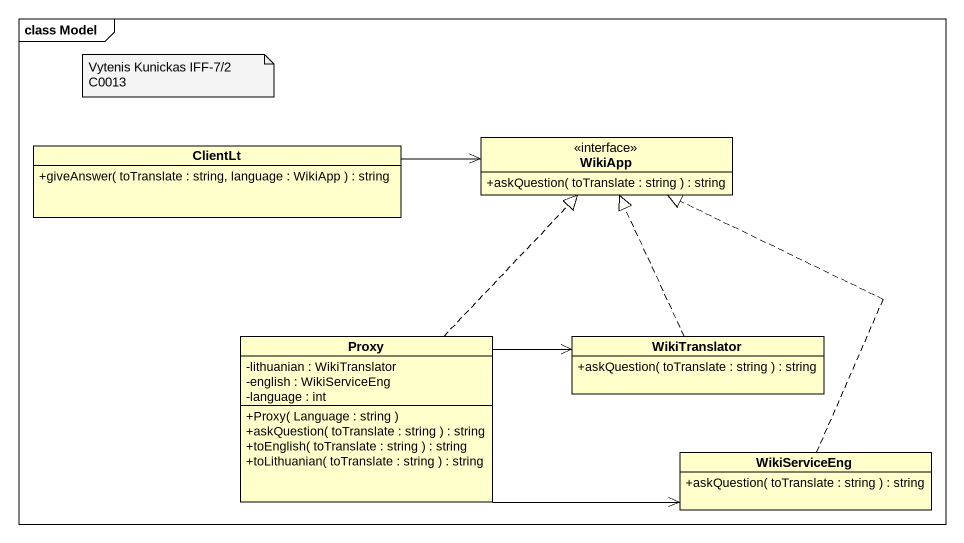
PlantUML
@startuml
mainframe class Model
hide circle
hide empty members
skinparam classAttributeIconSize 0
class ClientLt {
  +giveAnswer( toTranslate : string, language : WikiApp ) : string
}
interface WikiApp {
  +askQuestion( toTranslate : string ) : string
}
class Proxy {
  -lithuanian : WikiTranslator
  -english : WikiServiceEng
  -language : int
  +Proxy( Language : string )
  +askQuestion( toTranslate : string ) : string
  +toEnglish( toTranslate : string ) : string
  +toLithuanian( toTranslate : string ) : string
}
class WikiTranslator {
  +askQuestion( toTranslate : string ) : string
}
class WikiServiceEng {
  +askQuestion( toTranslate : string ) : string
}
ClientLt -right-> WikiApp
Proxy .up.|> WikiApp
Proxy -right-> WikiTranslator
Proxy -right-> WikiServiceEng
WikiTranslator .up.|> WikiApp
WikiServiceEng .up.|> WikiApp
note as N1
  Vytenis Kunickas IFF-7/2 C0013
end note
@enduml
